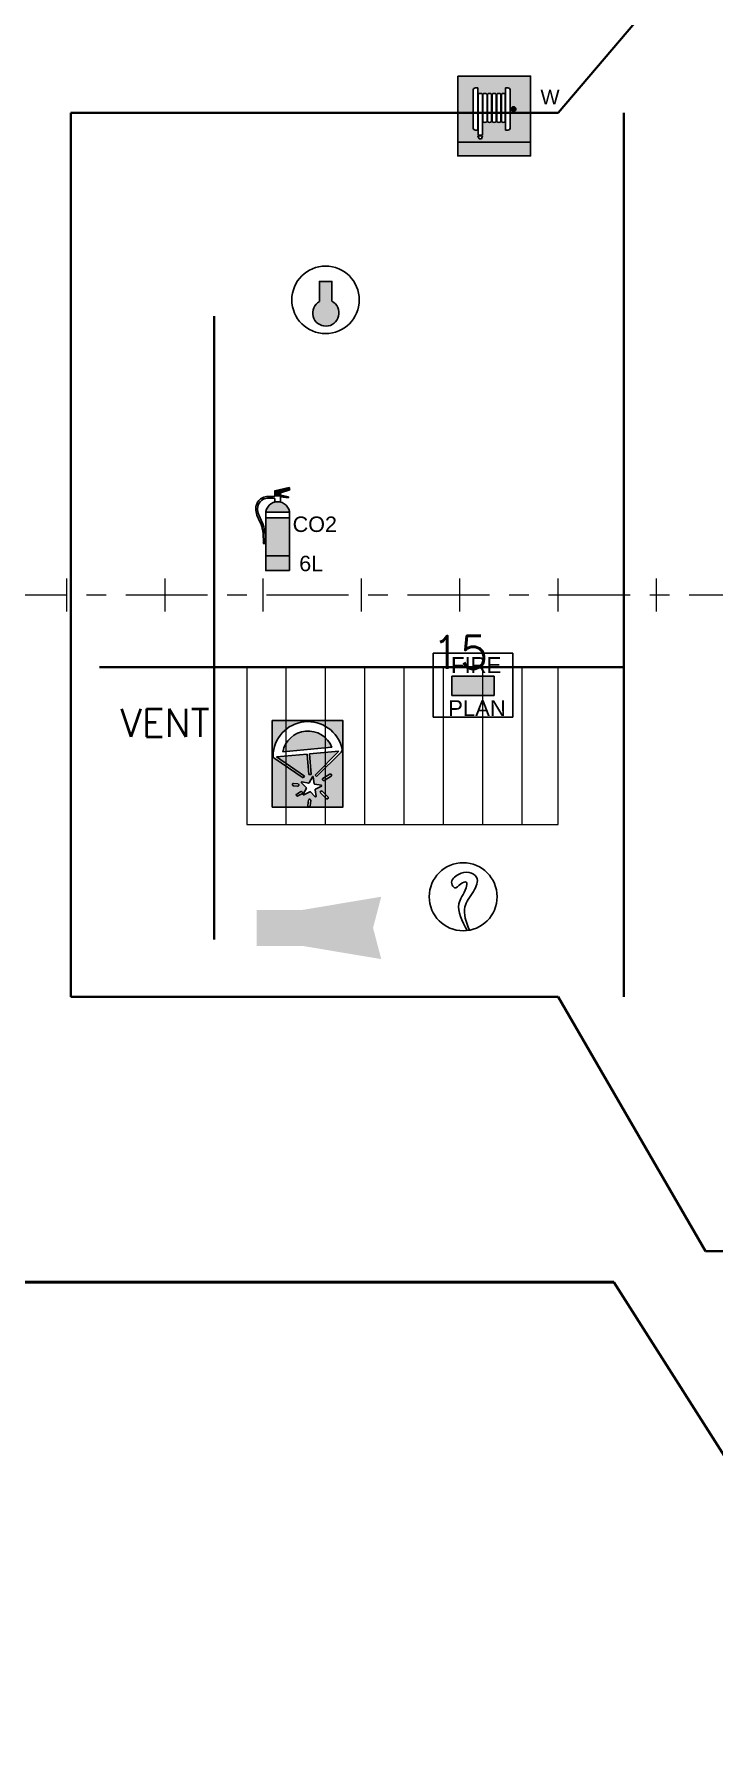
# Model space of a CAD drawing. Header units: millimetres. Extents: x -5000 to 92500, y -73000 to 27580.
# Drawn here: x 45401 to 49551, y -17969 to -7580 of the extents above; entities that cross this region are included whole.
import ezdxf
from ezdxf.enums import TextEntityAlignment as Align

# ---------------------------------------------------------------- set-up
doc = ezdxf.new("R2010")
doc.units = ezdxf.units.MM
doc.linetypes.add('CENTER_S', pattern=[860, 500, -120, 120, -120])
for name, color, linetype, lineweight in [('CENTER', 1, 'CENTER_S', 18), ('FRAMES', 7, 'Continuous', 18), ('HULL', 7, 'Continuous', 50), ('STAIR', 6, 'Continuous', 18), ('STRUCT', 7, 'Continuous', 35), ('SYM-FF', 1, 'Continuous', 18), ('SYM-LSA', 3, 'Continuous', 18), ('TEXT', 7, 'Continuous', 18)]:
    doc.layers.add(name, color=color, linetype=linetype, lineweight=lineweight)
for name, color, linetype in [('dotted', 140, 'Continuous'), ('HATCH', 1, 'Continuous'), ('INER2', 151, 'Continuous'), ('SYMBOL', 31, 'Continuous'), ('VENT', 210, 'Continuous')]:
    doc.layers.add(name, color=color, linetype=linetype)
doc.styles.add('ARIAL', font='arial.ttf')
doc.styles.add('ROMANS', font='romans.shx')
picture_1 = doc.add_image_def('image3.png', size_in_pixel=(725, 900))

# ---------------------------------------------------------------- blocks, each defined once
blk = doc.blocks.new('CO22')
at = {"layer": 'SYMBOL'}
h = blk.add_hatch(color=256, dxfattribs=at)
edge = h.paths.add_edge_path()
edge.add_line((6016.426, -5955.845), (6016.543, -5955.857))
edge.add_line((6016.543, -5955.857), (6016.543, -5955.844))
edge.add_line((6016.543, -5955.844), (6016.426, -5955.822))
edge.add_line((6016.426, -5955.822), (6016.426, -5955.785))
edge.add_line((6016.426, -5955.785), (6016.567, -5955.739))
edge.add_line((6016.567, -5955.739), (6016.556, -5955.708))
edge.add_line((6016.556, -5955.708), (6016.346, -5955.754))
edge.add_line((6016.346, -5955.754), (6016.346, -5955.84))
h = blk.add_hatch(color=1, dxfattribs=at)
edge = h.paths.add_edge_path()
edge.add_line((6016.561, -5956.151), (6016.211, -5956.151))
edge.add_line((6016.211, -5956.151), (6016.211, -5956.308))
edge.add_arc((6015.379, -5956.399), 0.837, 353.7735, 366.2265, ccw=False)
edge.add_line((6016.211, -5956.49), (6016.211, -5956.709))
edge.add_line((6016.211, -5956.709), (6016.561, -5956.709))
edge.add_line((6016.561, -5956.709), (6016.561, -5956.151))
h.paths.add_polyline_path([(6016.561, -5956.922), (6016.211, -5956.922)])
edge = h.paths.add_edge_path()
edge.add_arc((6016.386, -5956.091), 0.175, 90, 172.15)
edge.add_line((6016.212, -5956.067), (6016.56, -5956.067))
edge.add_arc((6016.386, -5956.091), 0.175, 7.85, 90)
at = {"layer": 'VENT'}
blk.add_hatch(color=253, dxfattribs=at).paths.add_polyline_path([(6016.561, -5956.709), (6016.211, -5956.709), (6016.211, -5956.922), (6016.561, -5956.922)])
at = {"layer": 'INER2', "color": 6}
for points in [[(6016.556, -5955.71), (6016.346, -5955.755)], [(6016.426, -5955.786), (6016.567, -5955.741)], [(6016.426, -5955.822), (6016.426, -5955.785)], [(6016.567, -5955.741), (6016.556, -5955.71)], [(6016.346, -5955.867), (6016.346, -5955.92)], [(6016.543, -5955.844), (6016.426, -5955.822)], [(6016.426, -5955.845), (6016.543, -5955.857)], [(6016.561, -5956.151), (6016.211, -5956.151)], [(6016.212, -5956.067), (6016.56, -5956.067)], [(6016.211, -5956.709), (6016.561, -5956.709)]]:
    blk.add_lwpolyline(points, dxfattribs=at)
blk.add_lwpolyline([(6016.561, -5956.922), (6016.211, -5956.922), (6016.211, -5956.091, -0.414214), (6016.386, -5955.915), (6016.386, -5955.915, -0.414214), (6016.561, -5956.091)], format="xyb", close=True, dxfattribs=at)
blk.add_lwpolyline([(6016.346, -5955.92, -0.106872), (6016.426, -5955.92)], format="xyb", dxfattribs=at)
for points, knots in [([(6016.346, -5955.84), (6016.333, -5955.839), (6016.319, -5955.838), (6016.279, -5955.837), (6016.251, -5955.837), (6016.197, -5955.844), (6016.171, -5955.852), (6016.134, -5955.875), (6016.122, -5955.885), (6016.102, -5955.908), (6016.093, -5955.921), (6016.077, -5955.951), (6016.071, -5955.969), (6016.064, -5956.006), (6016.064, -5956.024), (6016.069, -5956.074), (6016.08, -5956.105), (6016.101, -5956.155), (6016.11, -5956.175), (6016.128, -5956.213), (6016.136, -5956.231), (6016.151, -5956.269), (6016.157, -5956.287), (6016.167, -5956.326), (6016.17, -5956.346), (6016.177, -5956.408), (6016.177, -5956.451), (6016.177, -5956.506), (6016.177, -5956.518), (6016.176, -5956.529)], [0.027104, 0.027104, 0.027104, 0.027104, 0.680846, 0.680846, 2.042538, 2.042538, 3.40423, 3.40423, 4.126415, 4.126415, 4.848601, 4.848601, 5.718136, 5.718136, 6.587672, 6.587672, 8.218711, 8.218711, 9.364028, 9.364028, 10.509345, 10.509345, 11.716642, 11.716642, 12.923939, 12.923939, 15.338534, 15.338534, 15.957922, 15.957922, 15.957922, 15.957922]), ([(6016.203, -5956.529), (6016.204, -5956.444), (6016.206, -5956.319), (6016.13, -5956.153), (6016.065, -5956.017), (6016.159, -5955.855), (6016.272, -5955.862), (6016.346, -5955.867)], [0, 0, 0, 0, 297.944458, 438.105277, 661.865253, 788.691466, 1028.865984, 1028.865984, 1028.865984, 1028.865984])]:
    blk.add_open_spline(points, degree=3, knots=knots, dxfattribs=at)
at = {"layer": 'SYMBOL'}
for points in [[(6016.346, -5955.754), (6016.346, -5955.84)], [(6016.426, -5955.92), (6016.426, -5955.845)], [(6016.543, -5955.857), (6016.543, -5955.844)], [(6016.176, -5956.529), (6016.203, -5956.529)]]:
    blk.add_lwpolyline(points, dxfattribs=at)
at = {"layer": 'INER2', "color": 6, "style": 'ARIAL'}
for s, p in [('CO2', (6016.606, -5956.358)), ('6L', (6016.702, -5956.932))]:
    blk.add_text(s, height=0.2257, dxfattribs=at).set_placement(p)
blk = doc.blocks.new('FPR-FIRE EXTINGUISHER CO2')
at = {"layer": 'INER2', "color": 6, "xscale": 0.45989954711139, "yscale": 0.45989954711139}
blk.add_blockref('CO22', (-2766.958, 2739.309), dxfattribs=at)
blk = doc.blocks.new('FIRE_ALARM_HORN')
at = {"true_color": 0xe1232d}
h = blk.add_hatch(color=7, dxfattribs=at)
h.dxf.hatch_style = 1
h.paths.add_polyline_path([(-380, -110), (-380, 110), (-100, 110), (380, 190), (330, 0), (380, -190), (-100, -110)])
blk = doc.blocks.new('box')
at = {"layer": 'VENT'}
h = blk.add_hatch(color=1, dxfattribs=at)
h.paths.add_polyline_path([(1943.159, -4115.599), (1942.093, -4115.599), (1942.093, -4116.565), (1943.159, -4116.565)])
h.paths.add_polyline_path([(1942.861, -4116.356, -0.360452), (1942.827, -4116.391), (1942.793, -4116.391), (1942.793, -4115.771), (1942.827, -4115.771, -0.374684), (1942.861, -4115.807), (1942.861, -4116.082), (1942.873, -4116.082, -1), (1942.944, -4116.082, -1), (1942.873, -4116.082), (1942.861, -4116.082)])
h.paths.add_polyline_path([(1942.732, -4116.266), (1942.732, -4115.863, -0.405451), (1942.787, -4115.863), (1942.787, -4116.266, -0.405451)])
h.paths.add_polyline_path([(1942.89, -4116.082, -1), (1942.927, -4116.082, -1)])
h.paths.add_polyline_path([(1942.725, -4116.266, -0.357785), (1942.664, -4116.266), (1942.664, -4115.863, -0.357785), (1942.725, -4115.863)])
h.paths.add_polyline_path([(1942.657, -4116.266, -0.357785), (1942.596, -4116.266), (1942.596, -4115.863, -0.357785), (1942.657, -4115.863)])
h.paths.add_polyline_path([(1942.589, -4116.266, -0.357785), (1942.528, -4116.266), (1942.528, -4115.863, -0.357785), (1942.589, -4115.863)])
h.paths.add_polyline_path([(1942.522, -4116.266, -0.357785), (1942.46, -4116.266), (1942.46, -4115.863, -0.357785), (1942.522, -4115.863)])
h.paths.add_polyline_path([(1942.454, -4116.465), (1942.392, -4116.465), (1942.392, -4115.863, -0.357785), (1942.454, -4115.863)])
h.paths.add_polyline_path([(1942.457, -4116.471), (1942.438, -4116.514), (1942.407, -4116.514), (1942.389, -4116.471)])
h.paths.add_polyline_path([(1942.386, -4116.391), (1942.352, -4116.391, -0.376553), (1942.318, -4116.354), (1942.318, -4115.807, -0.376553), (1942.352, -4115.771), (1942.386, -4115.771)])
blk.add_hatch(color=3, dxfattribs=at).paths.add_polyline_path([(1943.159, -4116.565), (1942.093, -4116.565), (1942.093, -4116.767), (1943.159, -4116.767)])
at = {"layer": 'dotted', "color": 6}
for p, q in [((1942.352, -4115.771), (1942.386, -4115.771)), ((1942.386, -4115.771), (1942.386, -4116.391)), ((1942.794, -4115.771), (1942.794, -4116.391)), ((1942.794, -4115.771), (1942.828, -4115.771)), ((1942.318, -4115.807), (1942.318, -4116.354)), ((1942.393, -4116.465), (1942.393, -4115.863)), ((1942.454, -4115.863), (1942.454, -4116.465)), ((1942.461, -4116.266), (1942.461, -4115.863)), ((1942.522, -4115.863), (1942.522, -4116.266)), ((1942.529, -4116.266), (1942.529, -4115.863)), ((1942.59, -4115.863), (1942.59, -4116.266)), ((1942.596, -4116.266), (1942.596, -4115.863)), ((1942.658, -4115.863), (1942.658, -4116.266)), ((1942.664, -4116.266), (1942.664, -4115.863)), ((1942.726, -4115.863), (1942.726, -4116.266)), ((1942.732, -4116.266), (1942.732, -4115.863)), ((1942.787, -4115.863), (1942.787, -4116.266)), ((1942.861, -4115.807), (1942.861, -4116.356)), ((1942.909, -4116.117), (1942.909, -4116.046)), ((1942.861, -4116.082), (1942.945, -4116.082)), ((1942.352, -4116.391), (1942.386, -4116.391)), ((1942.389, -4116.471), (1942.457, -4116.471)), ((1942.407, -4116.514), (1942.389, -4116.471)), ((1942.393, -4116.465), (1942.454, -4116.465)), ((1942.407, -4116.514), (1942.439, -4116.514)), ((1942.439, -4116.514), (1942.457, -4116.471)), ((1942.794, -4116.391), (1942.828, -4116.391))]:
    blk.add_line(p, q, dxfattribs=at)
for points in [[(1942.094, -4115.599), (1943.16, -4115.599), (1943.16, -4116.767), (1942.094, -4116.767)], [(1942.094, -4116.565), (1943.16, -4116.565), (1943.16, -4116.565), (1942.094, -4116.565)]]:
    blk.add_lwpolyline(points, close=True, dxfattribs=at)
for radius in [0.0356, 0.0187]:
    blk.add_circle((1942.909, -4116.082), radius, dxfattribs=at)
for centre, radius, start, end in [((1942.356, -4115.808), 0.0379, 95.977, 178.5131), ((1942.824, -4115.808), 0.0379, 1.4869, 84.023), ((1942.423, -4115.901), 0.0483, 50.6271, 129.3729), ((1942.491, -4115.901), 0.0483, 50.6271, 129.3729), ((1942.559, -4115.901), 0.0483, 50.6271, 129.3729), ((1942.627, -4115.901), 0.0483, 50.6271, 129.3729), ((1942.695, -4115.901), 0.0483, 50.6271, 129.3729), ((1942.76, -4115.892), 0.0393, 45.8464, 134.1536), ((1942.491, -4116.228), 0.0483, 230.6271, 309.3729), ((1942.559, -4116.228), 0.0483, 230.6271, 309.3729), ((1942.627, -4116.228), 0.0483, 230.6271, 309.3729), ((1942.695, -4116.228), 0.0483, 230.6271, 309.3729), ((1942.76, -4116.238), 0.0393, 225.8464, 314.1536), ((1942.356, -4116.353), 0.0379, 181.4869, 264.023), ((1942.824, -4116.353), 0.0379, 275.977, 358.5131)]:
    blk.add_arc(centre, radius, start, end, dxfattribs=at)
at = {"layer": 'dotted', "color": 6, "style": 'ARIAL'}
blk.add_text('W', height=0.212, dxfattribs=at).set_placement((1943.305, -4116.011))
blk = doc.blocks.new('FPR-FIRE BOX HOSE WITH NOZZLES')
at = {"layer": 'VENT', "color": 2, "xscale": 0.45989954711139, "yscale": 0.45989954711139}
blk.add_blockref('box', (-893.447, 1893.031), dxfattribs=at)
blk = doc.blocks.new('SM')
at = {"layer": 'dotted', "color": 6}
blk.add_circle((1942.533, -4084.514), 0.497, dxfattribs=at)
blk.add_spline([(1942.625, -4085.002), (1942.557, -4084.663), (1942.684, -4084.436), (1942.73, -4084.229), (1942.622, -4084.157), (1942.464, -4084.188), (1942.365, -4084.322), (1942.408, -4084.384), (1942.498, -4084.325), (1942.582, -4084.303), (1942.575, -4084.381), (1942.47, -4084.616), (1942.59, -4085.008)], degree=3, dxfattribs=at)
blk = doc.blocks.new('FPR-SMOKE DETECTOR')
at = {"layer": 'VENT', "color": 6, "xscale": 0.45989954711139, "yscale": 0.45989954711139}
blk.add_blockref('SM', (-893.37, 1878.466), dxfattribs=at)
blk = doc.blocks.new('heat detector')
at = {"layer": 'INER2'}
blk.add_hatch(color=242, dxfattribs=at).paths.add_polyline_path([(3383.561, -6499.341), (3383.561, -6499.133), (3383.431, -6499.133), (3383.431, -6499.343, 4.002369)])
at = {"layer": 'INER2', "color": 240}
blk.add_lwpolyline([(3383.431, -6499.343), (3383.431, -6499.133), (3383.561, -6499.133), (3383.561, -6499.341)], dxfattribs=at)
at = {"layer": 'INER2', "color": 7}
blk.add_circle((3383.495, -6499.326), 0.352, dxfattribs=at)
at = {"layer": 'INER2', "color": 240}
blk.add_arc((3383.498, -6499.463), 0.137, 118.8949, 62.7819, dxfattribs=at)
blk = doc.blocks.new('FPR-TEMPERATURE DETECTOR')
at = {"layer": 'INER2', "color": 3, "xscale": 0.64519499421843, "yscale": 0.64519499421843}
blk.add_blockref('heat detector', (-2183.014, 4193.332), dxfattribs=at)
blk = doc.blocks.new('fie')
at = {"layer": 'HATCH'}
blk.add_hatch(color=256, dxfattribs=at).paths.add_polyline_path([(1942.954, -4111.097), (1942.335, -4111.097), (1942.335, -4111.379), (1942.954, -4111.379)])
at = {"layer": 'dotted', "color": 6}
for p, q in [((1942.061, -4110.762), (1943.229, -4110.762)), ((1942.061, -4111.696), (1942.061, -4110.762)), ((1943.229, -4110.762), (1943.229, -4111.696)), ((1942.336, -4111.097), (1942.955, -4111.097)), ((1942.336, -4111.379), (1942.336, -4111.097)), ((1942.955, -4111.097), (1942.955, -4111.379)), ((1942.955, -4111.379), (1942.336, -4111.379)), ((1943.229, -4111.696), (1942.061, -4111.696))]:
    blk.add_line(p, q, dxfattribs=at)
at = {"layer": 'dotted', "color": 6, "style": 'ARIAL'}
for s, p in [('FIRE', (1942.324, -4111.049)), ('PLAN', (1942.283, -4111.679))]:
    blk.add_text(s, height=0.2312, dxfattribs=at).set_placement(p)
blk = doc.blocks.new('FPR-FIRE PLAN LOCATION')
at = {"layer": 'VENT', "color": 2, "xscale": 0.45989954711139, "yscale": 0.45989954711139}
blk.add_blockref('fie', (-893.422, 1890.752), dxfattribs=at)
blk = doc.blocks.new('PRO')
at = {"layer": 'INER2'}
h = blk.add_hatch(color=80, dxfattribs=at)
h.paths.add_polyline_path([(-2246.973, -1005.649), (-2248.01, -1005.649), (-2248.01, -1006.916), (-2247.473, -1006.911, -0.45906), (-2247.489, -1006.892), (-2247.478, -1006.815, -0.414214), (-2247.458, -1006.801, -0.414214), (-2247.444, -1006.82), (-2247.456, -1006.897, -0.370745), (-2247.473, -1006.911), (-2246.973, -1006.916)])
h.paths.add_polyline_path([(-2246.987, -1006.061, -0.258973), (-2247.002, -1006.113), (-2247.359, -1006.47), (-2247.383, -1006.447), (-2247.033, -1006.097), (-2247.466, -1006.137), (-2247.44, -1006.439), (-2247.473, -1006.442), (-2247.499, -1006.14), (-2247.947, -1006.182), (-2247.538, -1006.461), (-2247.556, -1006.489), (-2247.983, -1006.197, -0.25249), (-2247.999, -1006.168, -0.884398)])
h.paths.add_polyline_path([(-2247.136, -1006.041), (-2247.855, -1006.109, -0.756077)])
h.paths.add_polyline_path([(-2247.142, -1006.441, -0.414214), (-2247.148, -1006.464), (-2247.25, -1006.525, -0.414214), (-2247.273, -1006.519, -0.414214), (-2247.267, -1006.496), (-2247.165, -1006.435, -0.414214)])
h.paths.add_polyline_path([(-2247.409, -1006.474), (-2247.395, -1006.573, 0.32492), (-2247.389, -1006.579), (-2247.29, -1006.596, -0.726543), (-2247.288, -1006.609), (-2247.378, -1006.654, 0.32492), (-2247.382, -1006.661), (-2247.367, -1006.76, -0.726543), (-2247.379, -1006.766), (-2247.449, -1006.694, 0.32492), (-2247.458, -1006.693), (-2247.548, -1006.737, -0.726543), (-2247.557, -1006.728), (-2247.51, -1006.639, 0.32492), (-2247.511, -1006.631), (-2247.581, -1006.559, -0.726543), (-2247.575, -1006.547), (-2247.476, -1006.564, 0.32492), (-2247.469, -1006.56), (-2247.422, -1006.471, -0.726543)])
h.paths.add_polyline_path([(-2247.278, -1006.684), (-2247.194, -1006.767, -0.414214), (-2247.194, -1006.791, -0.414214), (-2247.218, -1006.791), (-2247.301, -1006.707, -0.414214), (-2247.301, -1006.684, -0.414214)])
h.paths.add_polyline_path([(-2247.619, -1006.595, -0.414214), (-2247.638, -1006.609), (-2247.7, -1006.602, -0.414214), (-2247.715, -1006.583, -0.414214), (-2247.696, -1006.569), (-2247.634, -1006.576, -0.414214)])
h.paths.add_polyline_path([(-2247.57, -1006.696, -0.414214), (-2247.576, -1006.719), (-2247.633, -1006.753, -0.414214), (-2247.656, -1006.747, -0.414214), (-2247.65, -1006.724), (-2247.593, -1006.69, -0.414214)])
at = {"layer": 'dotted', "color": 6}
for p, q in [((-2247.555, -1006.487), (-2247.982, -1006.196)), ((-2247.497, -1006.139), (-2247.945, -1006.181)), ((-2247.945, -1006.181), (-2247.536, -1006.46)), ((-2247.134, -1006.04), (-2247.854, -1006.108)), ((-2247.498, -1006.138), (-2247.471, -1006.44)), ((-2247.031, -1006.095), (-2247.464, -1006.136)), ((-2247.438, -1006.438), (-2247.464, -1006.135)), ((-2247.031, -1006.095), (-2247.381, -1006.445)), ((-2247.358, -1006.469), (-2247, -1006.112)), ((-2247.536, -1006.46), (-2247.555, -1006.487)), ((-2247.471, -1006.44), (-2247.438, -1006.438)), ((-2247.381, -1006.445), (-2247.358, -1006.469)), ((-2247.58, -1006.558), (-2247.51, -1006.63)), ((-2247.474, -1006.563), (-2247.574, -1006.546)), ((-2247.508, -1006.638), (-2247.555, -1006.727)), ((-2247.546, -1006.736), (-2247.456, -1006.692)), ((-2247.42, -1006.47), (-2247.467, -1006.559)), ((-2247.448, -1006.693), (-2247.378, -1006.765)), ((-2247.393, -1006.572), (-2247.407, -1006.473)), ((-2247.288, -1006.595), (-2247.387, -1006.578)), ((-2247.366, -1006.759), (-2247.38, -1006.66)), ((-2247.376, -1006.652), (-2247.286, -1006.608))]:
    blk.add_line(p, q, dxfattribs=at)
blk.add_lwpolyline([(-2248.008, -1005.648), (-2246.972, -1005.648), (-2246.972, -1006.915), (-2248.008, -1006.915)], close=True, dxfattribs=at)
for points in [[(-2247.271, -1006.518), (-2247.271, -1006.518, 0.414214), (-2247.248, -1006.524), (-2247.146, -1006.463, 0.414214), (-2247.141, -1006.44), (-2247.141, -1006.44, 0.414214), (-2247.164, -1006.434), (-2247.265, -1006.495, 0.414214)], [(-2247.713, -1006.582), (-2247.713, -1006.582, 0.414214), (-2247.698, -1006.601), (-2247.636, -1006.608, 0.414214), (-2247.617, -1006.594), (-2247.617, -1006.594, 0.414214), (-2247.632, -1006.575), (-2247.694, -1006.568, 0.414214)], [(-2247.654, -1006.746), (-2247.654, -1006.746, 0.414214), (-2247.631, -1006.752), (-2247.574, -1006.718, 0.414214), (-2247.569, -1006.695), (-2247.569, -1006.695, 0.414214), (-2247.592, -1006.689), (-2247.648, -1006.723, 0.414214)], [(-2247.299, -1006.683), (-2247.299, -1006.683, 0.414214), (-2247.299, -1006.706), (-2247.216, -1006.79, 0.414214), (-2247.192, -1006.79), (-2247.192, -1006.79, 0.414214), (-2247.192, -1006.766), (-2247.276, -1006.683, 0.414214)], [(-2247.473, -1006.91), (-2247.473, -1006.91, 0.414214), (-2247.454, -1006.896), (-2247.443, -1006.819, 0.414214), (-2247.457, -1006.8), (-2247.457, -1006.8, 0.414214), (-2247.476, -1006.814), (-2247.487, -1006.891, 0.414214)]]:
    blk.add_lwpolyline(points, format="xyb", close=True, dxfattribs=at)
for centre, radius, start, end in [((-2247.484, -1006.176), 0.512, 13.0698, 179.0277), ((-2247.484, -1006.176), 0.375, 21.1673, 169.5357), ((-2247.962, -1006.168), 0.0346, 179.0277, 235.7094), ((-2247.039, -1006.072), 0.0554, 314.9935, 13.0698), ((-2247.575, -1006.553), 0.00697, 80.2535, 224.2535), ((-2247.515, -1006.634), 0.00697, 332.2535, 44.2535), ((-2247.473, -1006.556), 0.00697, 260.2535, 332.2535), ((-2247.453, -1006.698), 0.00697, 44.2535, 116.2535), ((-2247.414, -1006.474), 0.00697, 8.2535, 152.2535), ((-2247.386, -1006.571), 0.00697, 188.2535, 260.2535), ((-2247.373, -1006.659), 0.00697, 116.2535, 188.2535), ((-2247.289, -1006.602), 0.00697, 296.2535, 80.2535), ((-2247.549, -1006.73), 0.00697, 152.2535, 296.2535), ((-2247.373, -1006.76), 0.00697, 224.2535, 8.2535)]:
    blk.add_arc(centre, radius, start, end, dxfattribs=at)
blk = doc.blocks.new('FPR-PARACHUTE RACKET')
at = {"layer": 'dotted', "color": 1, "xscale": 0.45989954711139, "yscale": 0.45989954711139}
blk.add_blockref('PRO', (1033.62, 462.789), dxfattribs=at)

msp = doc.modelspace()

# ---------------------------------------------------------------- linework, layer by layer
at = {"layer": 'CENTER'}
msp.add_line((40800, -11000), (55800, -11000), dxfattribs=at)
at = {"layer": 'FRAMES'}
for p, q in [((45600, -11100), (45600, -10900)), ((46200, -11100), (46200, -10900)), ((46800, -11100), (46800, -10900)), ((47400, -11100), (47400, -10900)), ((48000, -11100), (48000, -10900)), ((48600, -11100), (48600, -10900)), ((49200, -11100), (49200, -10900))]:
    msp.add_line(p, q, dxfattribs=at)
at = {"layer": 'HULL'}
for p, q in [((48940, -15190), (43190, -15190)), ((50600, -17800), (48940, -15190))]:
    msp.add_line(p, q, dxfattribs=at)
at = {"layer": 'STAIR'}
for p, q in [((48600, -11440), (46700, -11440)), ((46700, -11440), (46700, -12400)), ((46940, -12400), (46940, -11440)), ((47180, -12400), (47180, -11440)), ((47420, -12400), (47420, -11440)), ((47660, -12400), (47660, -11440)), ((47900, -12400), (47900, -11440)), ((48140, -12400), (48140, -11440)), ((48380, -12400), (48380, -11440)), ((48600, -12400), (48600, -11440)), ((46700, -12400), (48600, -12400))]:
    msp.add_line(p, q, dxfattribs=at)
at = {"layer": 'STRUCT'}
for p, q in [((48600, -8060), (49500, -7000)), ((45625, -8060), (48600, -8060)), ((45625, -13450), (45625, -8060)), ((49000, -8060), (49000, -13450)), ((46500, -9300), (46500, -13100)), ((45800, -11440), (49000, -11440)), ((48600, -13450), (45625, -13450)), ((49500, -15000), (48600, -13450)), ((53700, -15000), (49500, -15000))]:
    msp.add_line(p, q, dxfattribs=at)

# ---------------------------------------------------------------- block references
at = {"layer": 'SYM-FF', "xscale": 906.54, "yscale": 906.54}
for name, p in [('FPR-FIRE BOX HOSE WITH NOZZLES', (48240, -8080)), ('FPR-TEMPERATURE DETECTOR', (47180, -9200)), ('FPR-FIRE EXTINGUISHER CO2', (46910, -10600)), ('FPR-FIRE PLAN LOCATION', (48080, -11550)), ('FPR-SMOKE DETECTOR', (48020, -12840))]:
    msp.add_blockref(name, p, dxfattribs=at)
at = {"layer": 'SYM-FF'}
msp.add_blockref('FIRE_ALARM_HORN', (47140, -13030), dxfattribs=at)
at = {"layer": 'SYM-LSA', "xscale": 906.54, "yscale": 906.54}
msp.add_blockref('FPR-PARACHUTE RACKET', (47070, -12030), dxfattribs=at)

# ---------------------------------------------------------------- texts
at = {"layer": 'FRAMES', "style": 'ROMANS'}
msp.add_text('15', height=200, dxfattribs=at).set_placement((48000, -11350), align=Align.MIDDLE_CENTER)
at = {"layer": 'TEXT', "style": 'ROMANS'}
msp.add_text('VENT', height=170, dxfattribs=at).set_placement((46200, -11780), align=Align.MIDDLE_CENTER)

# ---------------------------------------------------------------- pictures from other files: only their frames are drawn
at = {"layer": '0-REFERENCE-IMAGE'}
image = msp.add_image(picture_1, insert=(41500, -20000), size_in_units=(14500, 18000), dxfattribs=dict(at, fade=50))

doc.saveas('drawing.dxf')
